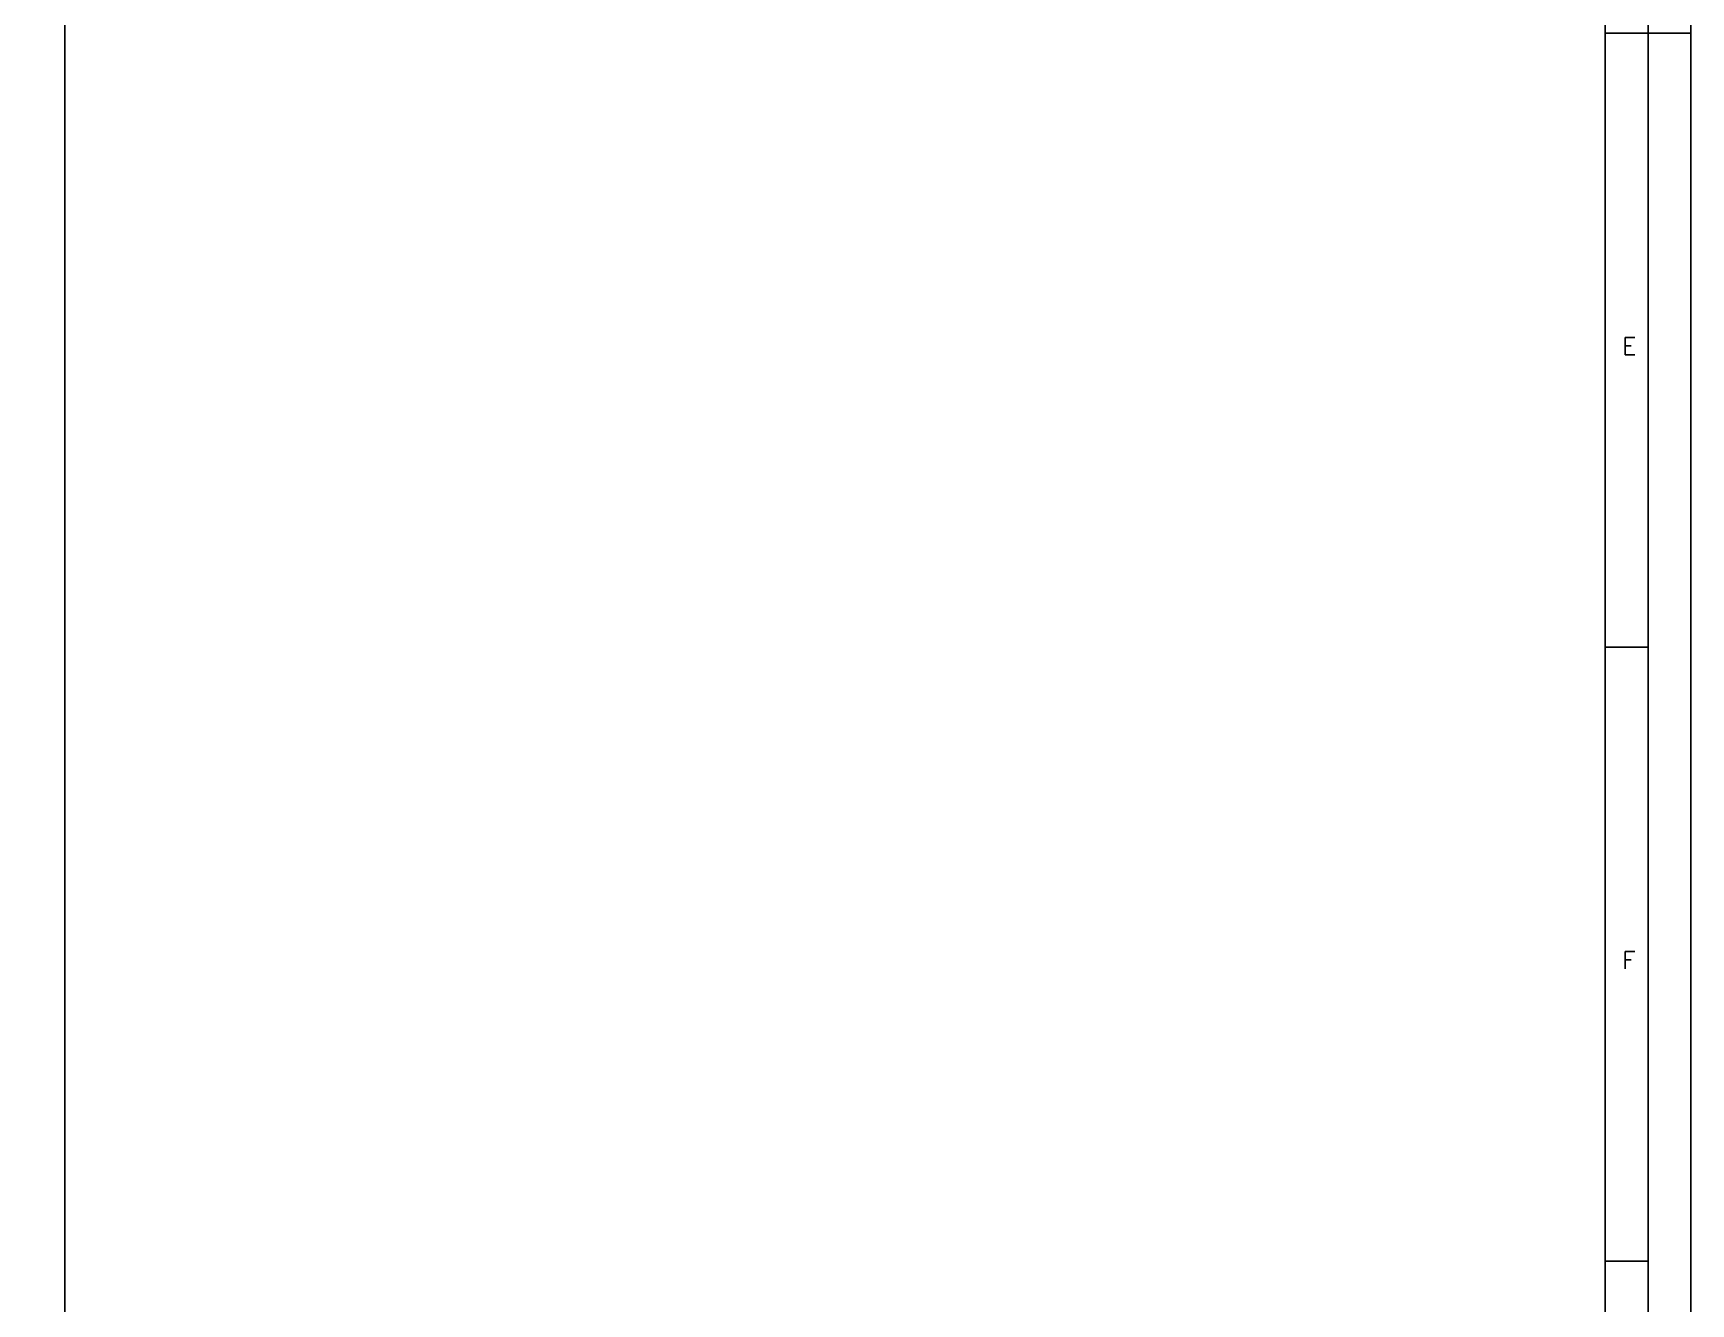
# Model space of a CAD drawing. Header units: millimetres. Extents: x 559 to 3993, y 623 to 920.
# Drawn here: x 3896 to 3992.8, y 697.1 to 771.2 of the extents above; entities that cross this region are included whole.
import ezdxf

# ---------------------------------------------------------------- set-up
doc = ezdxf.new("R2010")
doc.units = ezdxf.units.MM
doc.layers.add('CAJETIN', color=1, linetype='Continuous')
doc.layers.add('FORMATO', color=7, linetype='Continuous')
doc.styles.add('PY', font='ROMANS.shx')

# ---------------------------------------------------------------- blocks, each defined once
blk = doc.blocks.new('MARCO-A1')
at = {"layer": 'FORMATO', "color": 5}
for p, q in [((831, 297), (836, 297)), ((831, 225.25), (836, 225.25)), ((831, 153.5), (836, 153.5))]:
    blk.add_line(p, q, dxfattribs=at)
at = {"layer": 'FORMATO', "color": 1, "linetype": 'Continuous'}
blk.add_line((836, 297), (841, 297), dxfattribs=at)
at = {"layer": 'FORMATO', "color": 1}
blk.add_lwpolyline([(0, 594), (841, 594), (841, 0), (0, 0)], close=True, dxfattribs=at)
at = {"layer": 'FORMATO', "color": 5}
blk.add_lwpolyline([(5, 589), (836, 589), (836, 5), (5, 5)], close=True, dxfattribs=at)
at = {"layer": 'FORMATO', "color": 8, "linetype": 'Continuous'}
blk.add_lwpolyline([(10, 584), (831, 584), (831, 10), (10, 10)], close=True, dxfattribs=at)
at = {"layer": 'FORMATO', "color": 1, "style": 'PY'}
for s, p in [('E', (833, 259.42)), ('F', (833, 187.67))]:
    blk.add_text(s, height=2, dxfattribs=at).set_placement(p)

msp = doc.modelspace()

# ---------------------------------------------------------------- linework, layer by layer
at = {"layer": 'CAJETIN', "color": 8, "linetype": 'Continuous'}
msp.add_line((3897.864, 627.884), (3897.864, 914.544), dxfattribs=at)

# ---------------------------------------------------------------- block references
at = {"xscale": 0.499409123998651, "yscale": 0.499409123998651, "zscale": 0.499409123998651}
msp.add_blockref('MARCO-A1', (3572.748, 622.89), dxfattribs=at)

doc.saveas('drawing.dxf')
